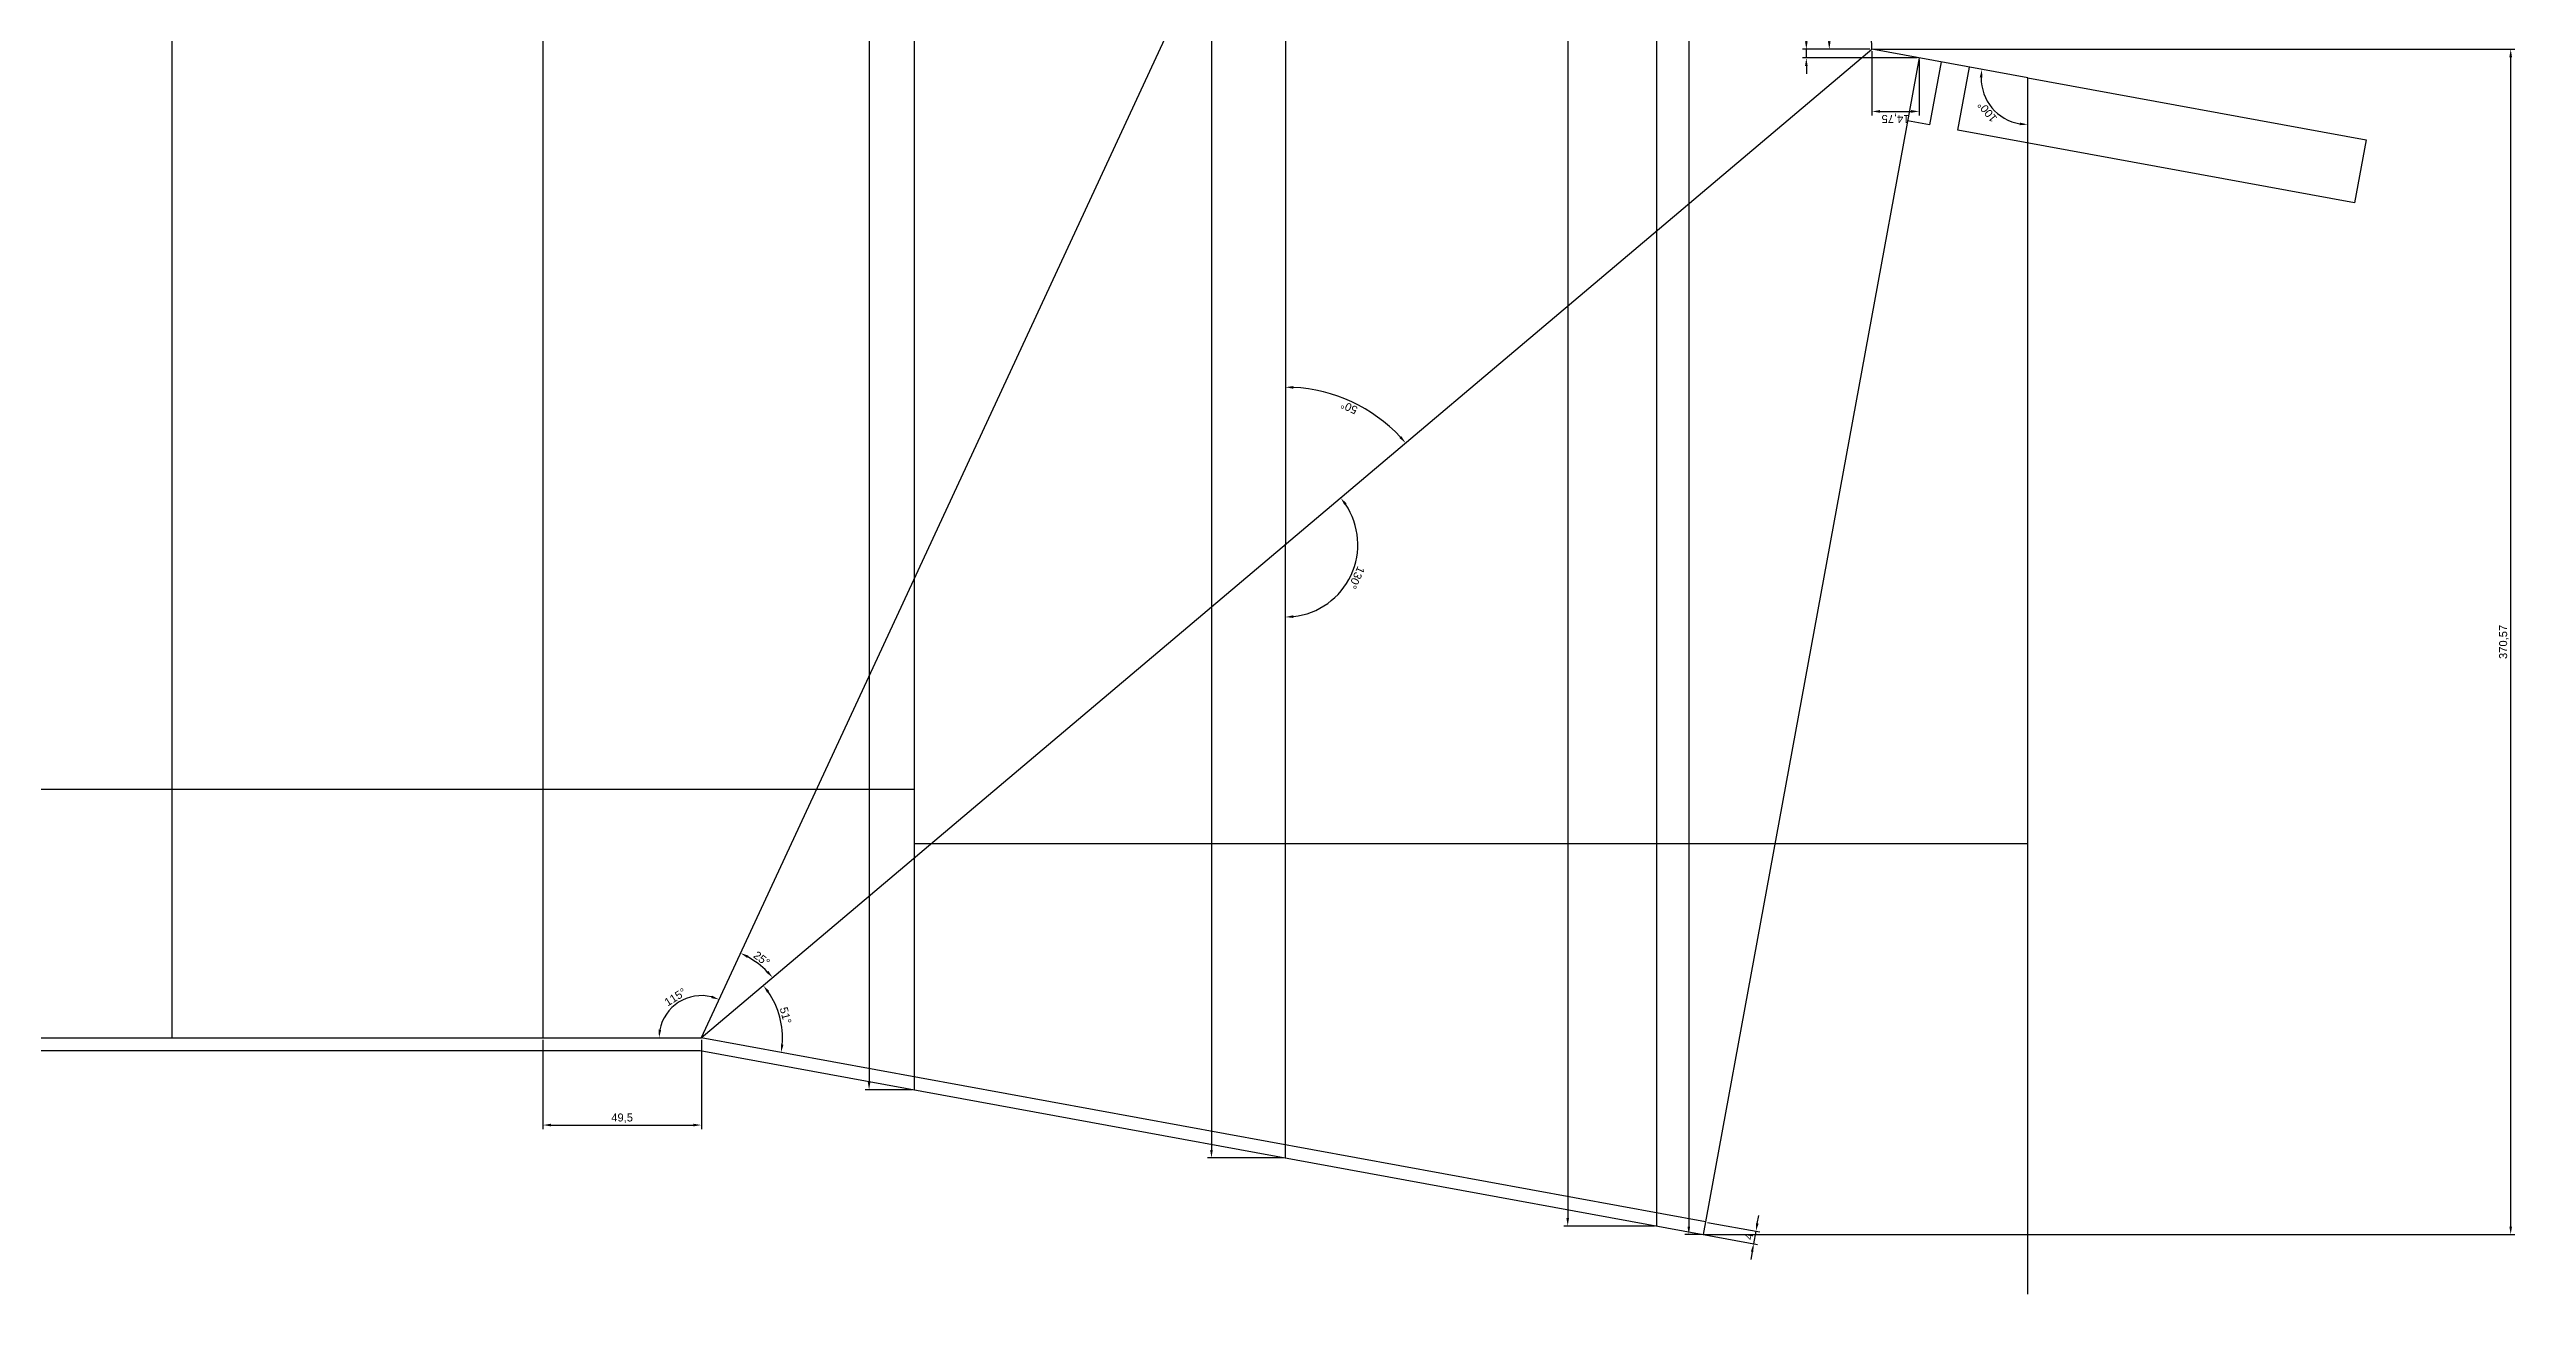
# Model space of a CAD drawing. Header units: millimetres. Extents: x -1487 to 2622, y -1920 to 1543.
# Drawn here: x 654 to 1425, y -1920 to -1526 of the extents above; entities that cross this region are included whole.
import ezdxf

# ---------------------------------------------------------------- set-up
doc = ezdxf.new("R2010")
doc.units = ezdxf.units.MM
doc.layers.add('bryła5', color=122, linetype='Continuous')
doc.layers.add('linia zalamania', color=84, linetype='Continuous')
for name, color, linetype, transparency in [('obecna przycieta szmata', 211, 'Continuous', 0.6), ('szwy5.s', 170, 'Continuous', 0.6), ('szwy5.s-wymiary', 140, 'Continuous', 0.6)]:
    doc.layers.add(name, color=color, linetype=linetype, transparency=transparency)
doc.styles.get("Standard").update_dxf_attribs({"font": 'arial.ttf'})
doc.dimstyles.new('ISO-25', dxfattribs={"dimtxt": 2.5, "dimasz": 2.5, "dimexe": 1.25, "dimexo": 0.625, "dimtad": 1, "dimtxsty": 'Standard', "dimcen": 2.5, "dimadec": 0, "dimazin": 0, "dimtfac": 1, "dimtmove": 0, "dimatfit": 3, "dimfxl": 1, "dimarcsym": 0})

# ---------------------------------------------------------------- blocks, each defined once
blk = doc.blocks.new('*D10')
at = {"layer": 'szwy5.s-wymiary', "color": 0, "lineweight": -2, "transparency": 16777216}
blk.add_arc((1040.67, -1680.43), 49.21, 43.10639, 87.08903, dxfattribs=at)
at = {"layer": 'szwy5.s-wymiary', "color": 0, "transparency": 16777216}
for points in [[(1043.16, -1631.7), (1043.18, -1630.86), (1040.67, -1631.22)], [(1076.91, -1646.52), (1076.28, -1647.08), (1078.26, -1648.67)]]:
    blk.add_solid(points, dxfattribs=at)
at = {"layer": 'szwy5.s-wymiary', "color": 0, "transparency": 16777216, "insert": (1060.59, -1637.52), "char_height": 2.5, "attachment_point": 5, "rotation": 155.09771}
blk.add_mtext('50°', dxfattribs=at)
blk = doc.blocks.new('*D16')
at = {"layer": 'szwy5.s-wymiary', "color": 0, "lineweight": -2, "transparency": 16777216}
for p, q in [((1210.63, -1518.91), (1210.63, -1508.66)), ((1272.04, -1518.91), (1209.38, -1518.91)), ((1210.63, -1523.07), (1210.63, -1521.41)), ((1223.32, -1525.57), (1209.38, -1525.57))]:
    blk.add_line(p, q, dxfattribs=at)
at = {"layer": 'szwy5.s-wymiary', "color": 0, "transparency": 16777216}
for points in [[(1211.04, -1521.41), (1210.21, -1521.41), (1210.63, -1518.91)], [(1211.04, -1523.07), (1210.21, -1523.07), (1210.63, -1525.57)]]:
    blk.add_solid(points, dxfattribs=at)
at = {"layer": 'szwy5.s-wymiary', "color": 0, "transparency": 16777216, "insert": (1212.75, -1512.53), "char_height": 2.5, "attachment_point": 5, "rotation": 270}
blk.add_mtext('6,66', dxfattribs=at)
blk = doc.blocks.new('*D17')
at = {"layer": 'szwy5.s-wymiary', "color": 0, "lineweight": -2, "transparency": 16777216}
blk.add_arc((1040.67, -1680.43), 22.64, 276.33038, 33.86505, dxfattribs=at)
at = {"layer": 'szwy5.s-wymiary', "color": 0, "transparency": 16777216}
for points in [[(1059.13, -1668.06), (1059.8, -1667.56), (1057.96, -1665.82)], [(1043.19, -1703.35), (1043.14, -1702.51), (1040.67, -1703.07)]]:
    blk.add_solid(points, dxfattribs=at)
at = {"layer": 'szwy5.s-wymiary', "color": 0, "transparency": 16777216, "insert": (1062.93, -1690.76), "char_height": 2.5, "attachment_point": 5, "rotation": 245.09771}
blk.add_mtext('130°', dxfattribs=at)
blk = doc.blocks.new('*D20')
at = {"layer": 'szwy5.s-wymiary', "color": 0, "lineweight": -2, "transparency": 16777216}
blk.add_arc((1272.67, -1534.51), 14.6, 179.42619, 260.1765, dxfattribs=at)
at = {"layer": 'szwy5.s-wymiary', "color": 0, "transparency": 16777216}
for points in [[(1257.65, -1534.32), (1258.48, -1534.4), (1258.31, -1531.87)], [(1270.21, -1548.48), (1270.14, -1549.31), (1272.67, -1549.11)]]:
    blk.add_solid(points, dxfattribs=at)
at = {"layer": 'szwy5.s-wymiary', "color": 0, "transparency": 16777216, "insert": (1259.99, -1545.07), "char_height": 2.5, "attachment_point": 5, "rotation": 129.80135}
blk.add_mtext('100°', dxfattribs=at)
blk = doc.blocks.new('*D21')
at = {"layer": 'szwy5.s-wymiary', "color": 0, "lineweight": -2, "transparency": 16777216}
for p, q in [((1203.46, -1523.07), (1203.46, -1513.26)), ((1223.32, -1525.57), (1202.21, -1525.57)), ((1238.08, -1528.27), (1202.21, -1528.27)), ((1203.46, -1528.27), (1203.46, -1525.57)), ((1203.46, -1530.77), (1203.46, -1533.27))]:
    blk.add_line(p, q, dxfattribs=at)
at = {"layer": 'szwy5.s-wymiary', "color": 0, "transparency": 16777216}
for points in [[(1203.04, -1523.07), (1203.87, -1523.07), (1203.46, -1525.57)], [(1203.04, -1530.77), (1203.87, -1530.77), (1203.46, -1528.27)]]:
    blk.add_solid(points, dxfattribs=at)
at = {"layer": 'szwy5.s-wymiary', "color": 0, "transparency": 16777216, "insert": (1201.33, -1516.92), "char_height": 2.5, "attachment_point": 5, "rotation": 90}
blk.add_mtext('2,71', dxfattribs=at)
blk = doc.blocks.new('*D18')
at = {"layer": 'szwy5.s-wymiary', "color": 0, "lineweight": -2, "transparency": 16777216}
for p, q in [((1223.95, -1526.19), (1223.95, -1546.25)), ((1238.7, -1528.9), (1238.7, -1546.25)), ((1226.45, -1545), (1236.2, -1545))]:
    blk.add_line(p, q, dxfattribs=at)
at = {"layer": 'szwy5.s-wymiary', "color": 0, "transparency": 16777216}
for points in [[(1226.45, -1545.41), (1226.45, -1544.58), (1223.95, -1545)], [(1236.2, -1545.41), (1236.2, -1544.58), (1238.7, -1545)]]:
    blk.add_solid(points, dxfattribs=at)
at = {"layer": 'szwy5.s-wymiary', "color": 0, "transparency": 16777216, "insert": (1231.33, -1547.12), "char_height": 2.5, "attachment_point": 5, "rotation": 180}
blk.add_mtext('14,75', dxfattribs=at)
blk = doc.blocks.new('*D19')
at = {"layer": 'szwy5.s-wymiary', "color": 0, "lineweight": -2, "transparency": 16777216}
for p, q in [((1172.54, -1892.31), (1188.92, -1895.32)), ((1187.69, -1895.09), (1186.97, -1899.03)), ((1188.14, -1892.63), (1188.6, -1890.17)), ((1171.82, -1896.25), (1188.2, -1899.25)), ((1186.52, -1901.49), (1186.07, -1903.94))]:
    blk.add_line(p, q, dxfattribs=at)
at = {"layer": 'szwy5.s-wymiary', "color": 0, "transparency": 16777216}
for points in [[(1187.73, -1892.56), (1188.55, -1892.71), (1187.69, -1895.09)], [(1186.11, -1901.41), (1186.93, -1901.56), (1186.97, -1899.03)]]:
    blk.add_solid(points, dxfattribs=at)
at = {"layer": 'szwy5.s-wymiary', "color": 0, "transparency": 16777216, "insert": (1185.49, -1896.72), "char_height": 2.5, "attachment_point": 5, "rotation": 79.60269}
blk.add_mtext('4', dxfattribs=at)
blk = doc.blocks.new('*D31')
at = {"layer": 'szwy5.s-wymiary', "color": 0, "lineweight": -2, "transparency": 16777216}
for p, q in [((924.04, -1069.87), (909.33, -1069.87)), ((910.58, -1072.37), (910.58, -1848.4)), ((924.04, -1850.9), (909.33, -1850.9))]:
    blk.add_line(p, q, dxfattribs=at)
at = {"layer": 'szwy5.s-wymiary', "color": 0, "transparency": 16777216}
for points in [[(910.17, -1072.37), (911, -1072.37), (910.58, -1069.87)], [(910.17, -1848.4), (911, -1848.4), (910.58, -1850.9)]]:
    blk.add_solid(points, dxfattribs=at)
at = {"layer": 'szwy5.s-wymiary', "color": 0, "transparency": 16777216, "insert": (908.45, -1460.38), "char_height": 2.5, "attachment_point": 5, "rotation": 90}
blk.add_mtext('781,03', dxfattribs=at)
blk = doc.blocks.new('*D32')
at = {"layer": 'szwy5.s-wymiary', "color": 0, "lineweight": -2, "transparency": 16777216}
for p, q in [((1040.04, -1069.87), (1016.32, -1069.87)), ((1017.57, -1072.37), (1017.57, -1869.68)), ((1040.04, -1872.18), (1016.32, -1872.18))]:
    blk.add_line(p, q, dxfattribs=at)
at = {"layer": 'szwy5.s-wymiary', "color": 0, "transparency": 16777216}
for points in [[(1017.16, -1072.37), (1017.99, -1072.37), (1017.57, -1069.87)], [(1017.16, -1869.68), (1017.99, -1869.68), (1017.57, -1872.18)]]:
    blk.add_solid(points, dxfattribs=at)
at = {"layer": 'szwy5.s-wymiary', "color": 0, "transparency": 16777216, "insert": (1015.45, -1471.02), "char_height": 2.5, "attachment_point": 5, "rotation": 90}
blk.add_mtext('802,31', dxfattribs=at)
blk = doc.blocks.new('*D33')
at = {"layer": 'szwy5.s-wymiary', "color": 0, "lineweight": -2, "transparency": 16777216}
for p, q in [((1156.04, -1069.87), (1127.64, -1069.87)), ((1128.89, -1072.37), (1128.89, -1890.97)), ((1156.04, -1893.47), (1127.64, -1893.47))]:
    blk.add_line(p, q, dxfattribs=at)
at = {"layer": 'szwy5.s-wymiary', "color": 0, "transparency": 16777216}
for points in [[(1128.48, -1072.37), (1129.31, -1072.37), (1128.89, -1069.87)], [(1128.48, -1890.97), (1129.31, -1890.97), (1128.89, -1893.47)]]:
    blk.add_solid(points, dxfattribs=at)
at = {"layer": 'szwy5.s-wymiary', "color": 0, "transparency": 16777216, "insert": (1126.77, -1481.67), "char_height": 2.5, "attachment_point": 5, "rotation": 90}
blk.add_mtext('823,6', dxfattribs=at)
blk = doc.blocks.new('*D34')
at = {"layer": 'szwy5.s-wymiary', "color": 0, "lineweight": -2, "transparency": 16777216}
for p, q in [((1156.67, -1069.87), (1167.98, -1069.87)), ((1166.73, -1072.37), (1166.73, -1893.63)), ((1170.58, -1896.13), (1165.48, -1896.13))]:
    blk.add_line(p, q, dxfattribs=at)
at = {"layer": 'szwy5.s-wymiary', "color": 0, "transparency": 16777216}
for points in [[(1166.31, -1072.37), (1167.14, -1072.37), (1166.73, -1069.87)], [(1166.31, -1893.63), (1167.14, -1893.63), (1166.73, -1896.13)]]:
    blk.add_solid(points, dxfattribs=at)
at = {"layer": 'szwy5.s-wymiary', "color": 0, "transparency": 16777216, "insert": (1164.6, -1483), "char_height": 2.5, "attachment_point": 5, "rotation": 90}
blk.add_mtext('826,27', dxfattribs=at)
blk = doc.blocks.new('*D35')
at = {"layer": 'szwy5.s-wymiary', "color": 0, "lineweight": -2, "transparency": 16777216}
for p, q in [((1224.57, -1525.57), (1424.8, -1525.57)), ((1423.55, -1893.63), (1423.55, -1528.07)), ((1171.83, -1896.13), (1424.8, -1896.13))]:
    blk.add_line(p, q, dxfattribs=at)
at = {"layer": 'szwy5.s-wymiary', "color": 0, "transparency": 16777216}
for points in [[(1423.13, -1528.07), (1423.97, -1528.07), (1423.55, -1525.57)], [(1423.13, -1893.63), (1423.97, -1893.63), (1423.55, -1896.13)]]:
    blk.add_solid(points, dxfattribs=at)
at = {"layer": 'szwy5.s-wymiary', "color": 0, "transparency": 16777216, "insert": (1421.42, -1710.85), "char_height": 2.5, "attachment_point": 5, "rotation": 90}
blk.add_mtext('370,57', dxfattribs=at)
blk = doc.blocks.new('*D42')
at = {"layer": 'szwy5.s-wymiary', "color": 0, "lineweight": -2, "transparency": 16777216}
for p, q in [((808.67, -1835.25), (808.67, -1863.14)), ((858.17, -1835.25), (858.17, -1863.14)), ((811.17, -1861.89), (855.67, -1861.89))]:
    blk.add_line(p, q, dxfattribs=at)
at = {"layer": 'szwy5.s-wymiary', "color": 0, "transparency": 16777216}
for points in [[(811.17, -1861.47), (811.17, -1862.3), (808.67, -1861.89)], [(855.67, -1861.47), (855.67, -1862.3), (858.17, -1861.89)]]:
    blk.add_solid(points, dxfattribs=at)
at = {"layer": 'szwy5.s-wymiary', "color": 0, "transparency": 16777216, "insert": (833.42, -1859.76), "char_height": 2.5, "attachment_point": 5}
blk.add_mtext('49,5', dxfattribs=at)
blk = doc.blocks.new('*D48')
at = {"layer": 'szwy5.s-wymiary', "color": 0, "lineweight": -2, "transparency": 16777216}
blk.add_arc((858.17, -1834.63), 25.35, 355.25566, 34.54246, dxfattribs=at)
at = {"layer": 'szwy5.s-wymiary', "color": 0, "transparency": 16777216}
for points in [[(878.72, -1820.51), (879.38, -1820), (877.53, -1818.27)], [(883.84, -1836.78), (883.02, -1836.67), (883.1, -1839.2)]]:
    blk.add_solid(points, dxfattribs=at)
at = {"layer": 'szwy5.s-wymiary', "color": 0, "transparency": 16777216, "insert": (884.5, -1827.62), "char_height": 2.5, "attachment_point": 5, "rotation": 284.89906}
blk.add_mtext('51°', dxfattribs=at)
blk = doc.blocks.new('*D49')
at = {"layer": 'szwy5.s-wymiary', "color": 0, "lineweight": -2, "transparency": 16777216}
blk.add_arc((858.17, -1834.63), 29.2, 45.10229, 60.22338, dxfattribs=at)
at = {"layer": 'szwy5.s-wymiary', "color": 0, "transparency": 16777216}
for points in [[(872.48, -1809.65), (872.86, -1808.91), (870.45, -1808.14)], [(879.08, -1813.66), (878.47, -1814.23), (880.47, -1815.78)]]:
    blk.add_solid(points, dxfattribs=at)
at = {"layer": 'szwy5.s-wymiary', "color": 0, "transparency": 16777216, "insert": (877.03, -1809.9), "char_height": 2.5, "attachment_point": 5, "rotation": 322.66283}
blk.add_mtext('25°', dxfattribs=at)
blk = doc.blocks.new('*D50')
at = {"layer": 'szwy5.s-wymiary', "color": 0, "lineweight": -2, "transparency": 16777216}
blk.add_arc((858.17, -1834.63), 13.21, 75.98867, 169.14157, dxfattribs=at)
at = {"layer": 'szwy5.s-wymiary', "color": 0, "transparency": 16777216}
for points in [[(861.5, -1821.42), (861.23, -1822.2), (863.72, -1822.64)], [(845.61, -1832.18), (844.78, -1832.1), (844.96, -1834.63)]]:
    blk.add_solid(points, dxfattribs=at)
at = {"layer": 'szwy5.s-wymiary', "color": 0, "transparency": 16777216, "insert": (850.03, -1821.89), "char_height": 2.5, "attachment_point": 5, "rotation": 32.56512}
blk.add_mtext('115°', dxfattribs=at)
blk = doc.blocks.new('*D51')
at = {"layer": 'szwy5.s-wymiary', "color": 0, "lineweight": -2, "transparency": 16777216}
blk.add_arc((351.17, -1834.63), 7.6, 18.92157, 95.94819, dxfattribs=at)
at = {"layer": 'szwy5.s-wymiary', "color": 0, "transparency": 16777216}
for points in [[(350.49, -1827.47), (350.27, -1826.66), (347.97, -1827.73)], [(358.77, -1832.09), (357.95, -1832.23), (358.77, -1834.63)]]:
    blk.add_solid(points, dxfattribs=at)
at = {"layer": 'szwy5.s-wymiary', "color": 0, "transparency": 16777216, "insert": (356.28, -1826.62), "char_height": 2.5, "attachment_point": 5, "rotation": 327.43488}
blk.add_mtext('115°', dxfattribs=at)
blk = doc.blocks.new('*D54')
at = {"layer": 'szwy5.s-wymiary', "color": 0, "lineweight": -2, "transparency": 16777216}
blk.add_arc((-3.33, -1069.87), 106.27, 296.21769, 358.65207, dxfattribs=at)
at = {"layer": 'szwy5.s-wymiary', "color": 0, "transparency": 16777216}
for points in [[(102.49, -1072.36), (103.32, -1072.37), (102.94, -1069.87)], [(43.79, -1165.58), (43.43, -1164.83), (41.36, -1166.28)]]:
    blk.add_solid(points, dxfattribs=at)
at = {"layer": 'szwy5.s-wymiary', "color": 0, "transparency": 16777216, "insert": (84.63, -1126.04), "char_height": 2.5, "attachment_point": 5, "rotation": 57.43488}
blk.add_mtext('65°', dxfattribs=at)
blk = doc.blocks.new('*D57')
at = {"layer": 'szwy5.s-wymiary', "color": 0, "lineweight": -2, "transparency": 16777216}
blk.add_arc((1212.67, -1069.87), 21.74, 186.59116, 238.53908, dxfattribs=at)
at = {"layer": 'szwy5.s-wymiary', "color": 0, "transparency": 16777216}
for points in [[(1190.65, -1072.39), (1191.48, -1072.34), (1190.92, -1069.87)], [(1201.51, -1088.05), (1201.12, -1088.78), (1203.52, -1089.59)]]:
    blk.add_solid(points, dxfattribs=at)
at = {"layer": 'szwy5.s-wymiary', "color": 0, "transparency": 16777216, "insert": (1195.94, -1080.55), "char_height": 2.5, "attachment_point": 5, "rotation": 302.56512}
blk.add_mtext('65°', dxfattribs=at)
blk = doc.blocks.new('*D58')
at = {"layer": 'szwy5.s-wymiary', "color": 0, "lineweight": -2, "transparency": 16777216}
blk.add_arc((1212.67, -1069.87), 74.6, 247.05035, 269.49826, dxfattribs=at)
at = {"layer": 'szwy5.s-wymiary', "color": 0, "transparency": 16777216}
for points in [[(1183.41, -1138.95), (1183.75, -1138.18), (1181.29, -1137.55)], [(1212.01, -1144.05), (1212.02, -1144.88), (1214.51, -1144.45)]]:
    blk.add_solid(points, dxfattribs=at)
at = {"layer": 'szwy5.s-wymiary', "color": 0, "transparency": 16777216, "insert": (1197.89, -1141.05), "char_height": 2.5, "attachment_point": 5, "rotation": 348.27431}
blk.add_mtext('26°', dxfattribs=at)

msp = doc.modelspace()

# ---------------------------------------------------------------- linework, layer by layer
at = {"layer": 'bryła5', "transparency": 33554687, "extrusion": (0.67437, 0.086417, 0.733319)}
msp.add_line((1223.95, -1525.568, 0), (1212.667, -1069.867), dxfattribs=at)
at = {"layer": 'bryła5', "transparency": 33554687, "extrusion": (0.395107, 0.729554, 0.558249)}
msp.add_line((858.167, -1834.629, 0), (1223.95, -1525.568, 0), dxfattribs=at)
at = {"layer": 'bryła5', "transparency": 33554687, "extrusion": (1.16335e-12, -2.27944e-12, -1)}
msp.add_line((1171.929, -1892.199, 0), (858.167, -1834.629, 0), dxfattribs=at)
at = {"layer": 'linia zalamania'}
for p in [(1212.667, -1069.867, 0), (351.167, -1834.629)]:
    msp.add_line(p, (858.167, -1834.629), dxfattribs=at)
at = {"layer": 'obecna przycieta szmata', "transparency": 33554687, "extrusion": (-0.679448, -0.314953, 0.662688)}
msp.add_line((344.667, -1756.867), (894.213, -1756.867), dxfattribs=at)
at = {"layer": 'obecna przycieta szmata', "transparency": 33554687}
msp.add_line((894.213, -1756.867, 0), (924.667, -1756.867, 0), dxfattribs=at)
at = {"layer": 'obecna przycieta szmata', "transparency": 33554687, "extrusion": (0.679448, -0.314953, 0.662688)}
msp.add_line((924.667, -1756.867, 0), (924.667, -1773.867, 0), dxfattribs=at)
at = {"layer": 'obecna przycieta szmata', "transparency": 33554687, "extrusion": (-3.62799e-11, -4.00083e-11, -1)}
msp.add_line((924.667, -1773.867, 0), (930.08, -1773.867, 0), dxfattribs=at)
at = {"layer": 'obecna przycieta szmata', "transparency": 33554687, "extrusion": (-9.24492e-12, -5.73952e-11, -1)}
msp.add_line((930.08, -1773.867, 0), (1272.667, -1773.867, 0), dxfattribs=at)
at = {"layer": 'szwy5.s', "transparency": 33554687, "extrusion": (1.07969e-14, 0.912703, -0.408624)}
for p, q in [((692.667, -1069.867), (692.667, -1834.629)), ((808.667, -1069.867), (808.667, -1834.629)), ((924.667, -1069.867), (924.667, -1691.168))]:
    msp.add_line(p, q, dxfattribs=at)
at = {"layer": 'szwy5.s', "transparency": 33554687}
for p, q in [((1156.667, -1190.676, 0), (1156.667, -1582.417, 0)), ((1040.667, -1440.922, 0), (1040.667, -1680.429, 0)), ((1238.704, -1528.275, 0), (1171.207, -1896.134, 0)), ((1272.667, -1534.507, 0), (1223.95, -1525.568, 0)), ((1245.589, -1529.538, 0), (1241.979, -1549.21, 0)), ((1250.831, -1550.834, 0), (1254.441, -1531.162, 0)), ((1272.667, -1534.507, 0), (1378.372, -1553.902, 0)), ((1241.979, -1549.21, 0), (1235.094, -1547.947, 0)), ((1374.763, -1573.574, 0), (1250.831, -1550.834, 0)), ((1378.372, -1553.902, 0), (1374.763, -1573.574, 0)), ((1156.667, -1582.417, 0), (1156.667, -1893.466, 0)), ((1040.667, -1872.182, 0), (1040.667, -1680.429, 0)), ((924.667, -1691.168, 0), (924.667, -1778.441, 0)), ((924.667, -1778.441, 0), (924.667, -1850.897, 0))]:
    msp.add_line(p, q, dxfattribs=at)
at = {"layer": 'szwy5.s', "transparency": 33554559, "extrusion": (-9.24434e-12, -5.73912e-11, -1)}
msp.add_line((1272.667, -1914.75, 0), (1272.667, -1534.507, 0), dxfattribs=at)
at = {"layer": 'szwy5.s', "transparency": 33554687, "extrusion": (1.16335e-12, -2.27944e-12, -1)}
for p, q in [((351.531, -1838.629, 0), (857.803, -1838.629, 0)), ((857.803, -1838.629, 0), (1171.207, -1896.134, 0))]:
    msp.add_line(p, q, dxfattribs=at)
at = {"layer": 'szwy5.s', "transparency": 33554559}
msp.add_line((1171.207, -1896.134, 0), (1272.667, -1896.134, 0), dxfattribs=at)

# ---------------------------------------------------------------- dimensions: what is measured, and where the dimension line sits
at = {"layer": 'szwy5.s-wymiary', "transparency": 33554687}
for base, line1, line2, picture, middle in [((357.135, -1829.916), ((351.167, -1834.629), (858.167, -1834.629)), ((-3.333, -1069.867), (351.167, -1834.629)), '*D51', (356.283, -1826.617)), ((73.853, -1142.91), ((-3.333, -1069.867), (1272.667, -1069.867)), ((-3.333, -1069.867), (351.167, -1834.629)), '*D54', (84.625, -1126.043)), ((1192.465, -1077.91), ((1212.667, -1069.867, 0), (858.167, -1834.629)), ((-3.333, -1069.867), (1272.667, -1069.867)), '*D57', (1195.944, -1080.547)), ((855.1, -1821.778), ((1212.667, -1069.867, 0), (858.167, -1834.629)), ((351.167, -1834.629), (858.167, -1834.629)), '*D50', (850.032, -1821.892)), ((877.513, -1812.756), ((1212.667, -1069.867, 0), (858.167, -1834.629)), ((858.167, -1834.629, 0), (1223.95, -1525.568, 0)), '*D49', (877.03, -1809.9)), ((1191.969, -1141.542), ((1223.95, -1525.568, 0), (1212.667, -1069.867)), ((1212.667, -1069.867, 0), (858.167, -1834.629)), '*D58', (1197.892, -1141.052)), ((883.354, -1831.774), ((858.167, -1834.629, 0), (1223.95, -1525.568, 0)), ((1171.929, -1892.199, 0), (858.167, -1834.629, 0)), '*D48', (884.501, -1827.622))]:
    dim = msp.add_angular_dim_2l(base=base, line1=line1, line2=line2, dimstyle='ISO-25', dxfattribs=at)
    dim.commit()
    dim.dimension.update_dxf_attribs({"geometry": picture, "text_midpoint": middle})
for base, p1, p2, picture, middle in [((910.582, -1850.897), (924.667, -1069.867), (924.667, -1850.897, 0), '*D31', (908.455, -1460.382)), ((1017.5729, -1872.1816), (1040.6667, -1069.8671), (1040.6667, -1872.1816, 0), '*D32', (1015.4455, -1471.0243)), ((1128.893, -1893.466), (1156.667, -1069.867, 0), (1156.667, -1893.466, 0), '*D33', (1126.765, -1481.666)), ((1166.725, -1896.134), (1156.042, -1069.867), (1171.207, -1896.134, 0), '*D34', (1164.598, -1483)), ((1423.551, -1525.568), (1171.207, -1896.134, 0), (1223.95, -1525.568, 0), '*D35', (1421.424, -1710.851))]:
    dim = msp.add_linear_dim(base=base, p1=p1, p2=p2, angle=90, dimstyle='ISO-25', dxfattribs=at)
    dim.commit()
    dim.dimension.update_dxf_attribs({"geometry": picture, "text_midpoint": middle})
at = {"layer": 'szwy5.s-wymiary', "color": 152, "true_color": 0x2776bb, "transparency": 33554687}
for base, line1, line2, picture, middle in [((1067.616, -1639.252), ((1040.667, -1440.922, 0), (1040.667, -1680.429, 0)), ((858.167, -1834.629, 0), (1223.95, -1525.568, 0)), '*D10', (1060.588, -1637.517, 0)), ((1056.221, -1696.878), ((858.167, -1834.629, 0), (1223.95, -1525.568, 0)), ((1040.667, -1919.936, 0), (1040.667, -1680.429, 0)), '*D17', (1062.926, -1690.763, 0)), ((1259.235, -1540.227), ((1378.372, -1553.902, 0), (1223.95, -1525.568, 0)), ((1272.667, -1914.75, 0), (1272.667, -1534.507, 0)), '*D20', (1259.99, -1545.069, 0))]:
    dim = msp.add_angular_dim_2l(base=base, line1=line1, line2=line2, dimstyle='ISO-25', dxfattribs=at)
    dim.commit()
    dim.dimension.update_dxf_attribs({"geometry": picture, "text_midpoint": middle})
for base, p1, p2, angle, picture, middle in [((1210.6255, -1518.9127, 0), (1223.95, -1525.5678, 0), (1272.6667, -1518.9127, 0), 90, '*D16', (1212.7528, -1512.5348, 0)), ((1203.457, -1525.568, 0), (1238.704, -1528.275, 0), (1223.95, -1525.568, 0), 90, '*D21', (1201.33, -1516.916, 0)), ((1238.704, -1544.996, 0), (1223.95, -1525.568, 0), (1238.704, -1528.275, 0), 180, '*D18', (1231.327, -1547.124, 0)), ((1186.972, -1899.026, 0), (1171.929, -1892.199, 0), (1171.207, -1896.134, 0), 79.60269, '*D19', (1185.488, -1896.721, 0))]:
    dim = msp.add_linear_dim(base=base, p1=p1, p2=p2, angle=angle, dimstyle='ISO-25', dxfattribs=at)
    dim.commit()
    dim.dimension.update_dxf_attribs({"geometry": picture, "text_midpoint": middle})
at = {"layer": 'szwy5.s-wymiary', "transparency": 33554687}
dim = msp.add_linear_dim(base=(858.167, -1861.887), p1=(808.667, -1834.629), p2=(858.167, -1834.629, 0), dimstyle='ISO-25', dxfattribs=at)
dim.commit()
dim.dimension.update_dxf_attribs({"geometry": '*D42', "text_midpoint": (833.417, -1859.76)})

doc.saveas('drawing.dxf')
